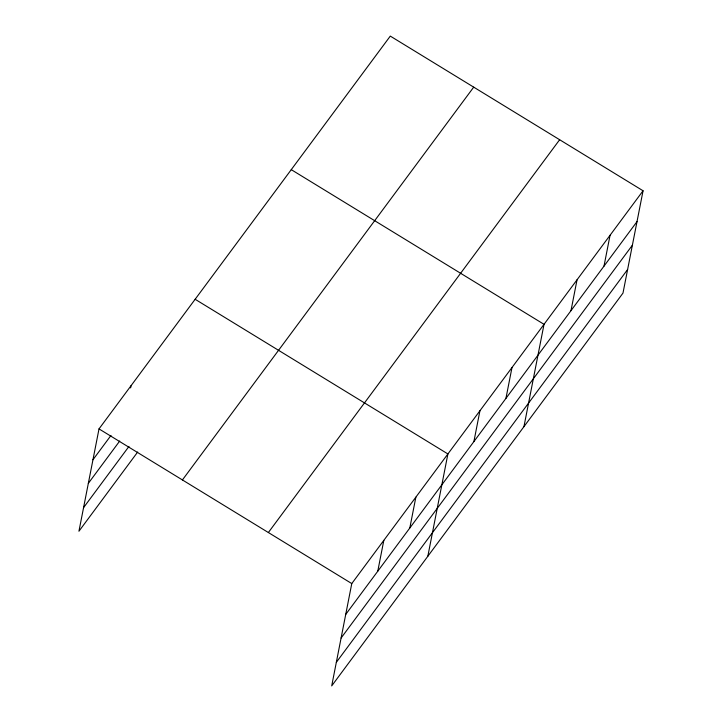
<?xml version="1.0" encoding="UTF-8"?>
<svg xmlns="http://www.w3.org/2000/svg" width="722" height="722" viewBox="0 0 722 722"><rect width="100%" height="100%" fill="white"/><g stroke="black" fill="none" stroke-linecap="round" stroke-linejoin="round"><path stroke-width="1.08" d="M643.058 190.77L351.776 583.575L331.705 685.9L622.987 293.096L643.058 190.77L390.295 36.1L99.013 428.904L78.942 531.23L137.676 452.017M130.619 387.904L131.052 385.692M377.768 571.219L383.824 540.363M409.807 528.008L415.863 497.16M427.83 556.274L447.902 453.948L195.139 299.278M473.894 441.593L479.94 410.737M505.932 398.382L511.988 367.534M523.946 426.648L544.027 324.322L291.264 169.652M570.985 310.659L577.04 279.802M603.998 266.138L610.054 235.291M92.957 459.761L110.98 435.447M88.337 483.343L119.708 441.034M83.562 507.647L128.958 446.431M182.422 479.94L473.704 87.145M268.367 532.529L559.649 139.725M345.73 614.422L637.012 221.618M341.1 638.013L632.382 245.209M336.335 662.318L627.617 269.514M99.013 428.904L351.776 583.575"/></g></svg>
